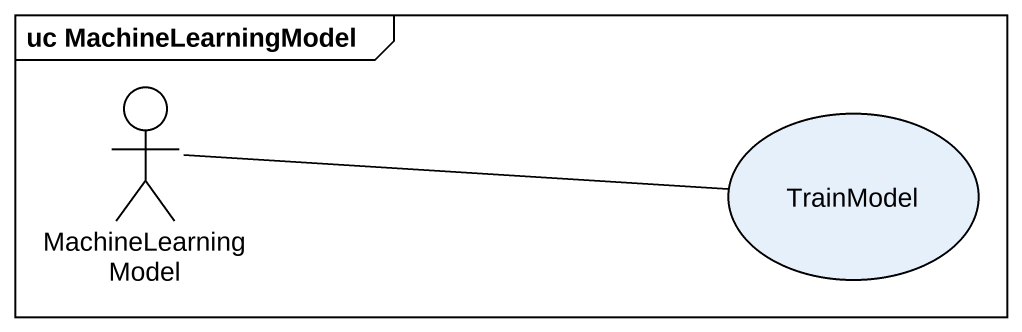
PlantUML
@startuml
mainframe uc MachineLearningModel
actor MachineLearningModel
usecase TrainModel
MachineLearningModel -right- TrainModel
@enduml
